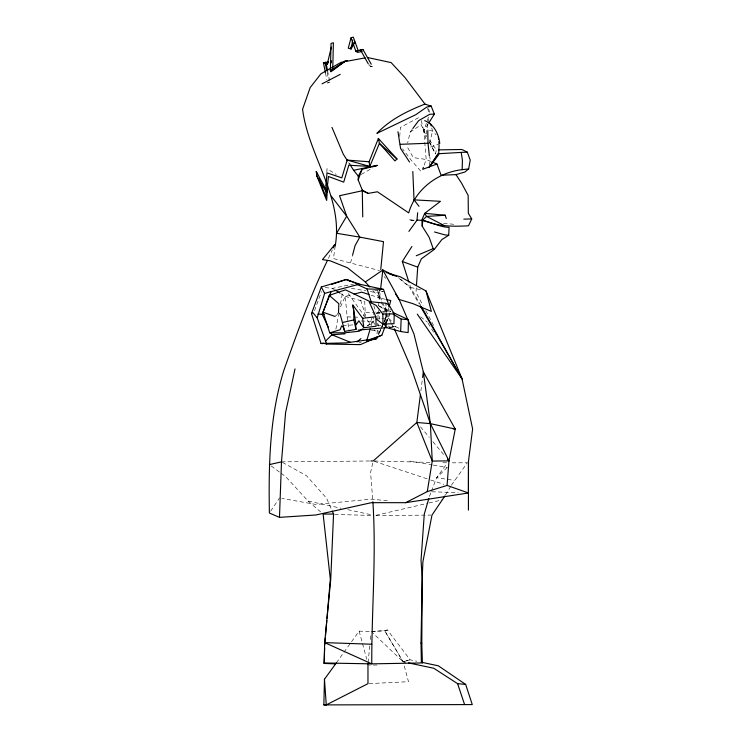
<?xml version="1.0" encoding="UTF-8"?>
<svg xmlns="http://www.w3.org/2000/svg" width="742" height="742" viewBox="0 0 742 742"><rect width="100%" height="100%" fill="white"/><g stroke="black" fill="none" stroke-linecap="round" stroke-linejoin="round"><path stroke-width="0.56" stroke-dasharray="3.71 2.78" d="M386.072 322.826L386.369 313.588M386.406 312.428L385.905 303.228L384.959 322.566M326.842 172.144L326.981 168.759L336.247 174.444M377.251 330.134L377.066 333.612L374.385 329.884M377.502 325.506L377.632 323.187M377.882 318.559L378.318 310.462M378.568 305.825L379.774 289.797M416.308 287.775L416.002 292.348L423.042 305.574M399.725 136.463L400.392 127.42L418.367 117.774L420.751 118.423M368.088 662.513L369.841 645.28M370.425 639.539L371.009 633.798M385.163 299.276L379.561 298.024L380.479 290.178M378.494 326.202L378.754 324.031M379.394 318.596L379.654 316.417M420.872 390.96L422.458 378.587M335.198 245.982L333.446 258.55L379.487 270.533M427.791 123.997L426.019 135.127L421.131 124.721L410.205 132.057L407.655 142.891M427.967 122.884L428.848 117.319M335.894 329.17L338.593 314.367M340.457 304.109L342.535 292.719M429.284 165.54L430.267 160.272L429.776 156.877M372.716 463.045L370.592 472.431L372.79 500.562M429.497 142.047L435.461 153.919L436.389 149.903L429.256 139.746M429.562 143.354L432.567 131.056L431.723 127.995M350.558 262.863L352.246 256.417M388.799 307.847L386.823 315.165L391.099 322.909M363.691 315.99L364.656 312.734L360.102 298.469M371.288 325.33L373.569 317.669M428.486 117.18L423.84 130.74L426.186 159.474L423.719 166.375M386.378 322.482L390.515 310.815M314.534 310.685L321.518 291.55M386.573 322.687L390.107 313.3M429.451 496.379L431.046 492.243M431.445 491.204L436.611 477.737L446.842 463.778M371.454 330.672L377.984 330.552L378.559 334.651L386.934 315.165M378.559 334.651L380.785 329.513M381.23 328.493L382.566 325.404M383.011 324.384L387.018 315.137L378.318 334.642M337.684 313.207L336.738 315.313L334.494 315.146M340.513 306.91L345.243 296.401L351.829 294.695M328.446 258.318L332.286 249.971M445.515 494.951L450.821 486.214M451.414 485.24L467.33 462.767L449.726 462.841M428.18 123.905L423.84 130.74L426.873 136.788M270.644 511.136L279.484 497.975M384.903 323.707L388.725 318.374L392.462 322.149M336.395 662.801L359.137 631.145L371.241 631.498L384.727 630.746L387.407 629.93L410.14 659.823L416.911 661.261M410.205 132.057L412.153 129.414M447.324 467.377L436.611 477.737L454.364 480.38M374.895 324.402L373.087 321.676L370.852 323.382L376.222 319.041L380.776 318.8M367.531 325.775L369.386 324.56L374.033 312.614L364.656 312.734M329.875 82.362L327.435 82.974L329.875 82.362L327.63 71.056M361.289 174.435L373.133 167.636M367.355 325.571L369.386 324.56L372.846 324.857M430.592 147.074L439.078 144.022M369.97 66.845L372.363 66.233L369.97 66.845L368.876 64.888M387.407 629.93L384.699 630.719L371.241 631.498M405.41 662.3L403.147 661.827L384.727 630.746L403.082 661.762L410.14 659.823L403.082 661.762L372.076 632.295M358.942 342.943L361.141 342.424M376.018 515.3L427.902 503.224M429.024 502.965L442.557 499.811M377.01 312.818L381.277 311.881M382.343 311.64L390.886 309.757M325.154 287.544L332.444 288.397L353.674 284.038M376.018 313.143L381.74 312.401M382.881 312.252L390.886 311.213M342.721 325.803L353.813 324.801M389.058 327.398L395.903 326.805L399.984 328.734M389.244 327.231L395.903 326.805L387.834 326.118M381.907 318.735L388.725 318.374M369.126 683.614L408.49 681.685L404.038 665.138M376.992 665.027L368.997 665.082M281.487 461.867L369.748 460.986M376.036 515.551L430.833 515.106M374.33 460.986L430.369 462.414M442.955 462.73L447.528 462.85M340.671 293.544L345.243 296.401L347.135 316.899L352.84 317.057M353.98 317.094L359.675 317.251M334.633 514.401L372.586 515.495M431.835 491.77L458.129 492.642M361.066 320.961L373.087 321.676M376.287 313.421L380.757 313.69M377.455 325.246L386.684 326.026M414.027 220.662L409.51 219.799L414.045 220.263M443.549 223.259L454.892 224.409M387.38 500.794L371.427 499.143L315.971 504.477L281.765 498.383M348.805 163.945L351.012 164.205M409.51 219.799L414.036 220.56M351.374 288.35L365.88 290.818M370.341 291.578L379.264 293.099M409.695 461.07L432.141 464.9M433.263 465.086L446.73 467.377M374.719 290.27L383.503 291.782L379.116 290.4M421.261 120.556L423.32 129.108L428.459 130.184M429.488 130.406L432.567 131.056L436.175 134.849M403.082 661.762L405.271 662.226M281.19 473.34L285.735 476.716L308.143 501.1L340.949 508.205M347.738 509.68L372.632 515.069M420.519 289.723L410.595 287.442L397.731 276.794M345.243 296.401L364.739 301.706L365.333 316.287M371.093 295.195L379.431 297.913L386.499 314.144M374.274 461.311L429.683 479.657M430.768 480.018L443.809 484.331M431.083 161.543L426.186 159.474L413.229 157.573L406.885 146.137M378.55 305.648L390.904 311.575M379.403 306.437L390.394 312.512M282.489 462.414L306.455 475.668L326.517 498.16L331.795 510.097M332.444 288.397L334.271 289.547M271.201 465.939L280.281 472.673M420.668 316.815L427.457 322.186M398.955 278.306L409.361 286.996L419.091 303.96M308.143 501.1L320.627 511.906M372.818 290.41L379.561 298.024M420.621 171.003L411.3 160.318L402.516 148.808M420.491 426.835L429.256 437.307M432.911 441.675L445.321 456.506M348.258 293.544L371.037 325.228M384.3 276.553L385.534 278.454M348.759 162.711L349.974 164.613M428.06 323.169L431.037 328.047M431.631 329.021L435.211 334.883M420.77 305.509L410.595 287.442L409.565 284.195M369.655 64.804L370.731 66.724M391.628 323.874L393.77 327.741M425.741 310.657L434.404 326.934M429.395 141.824L435.461 153.919M386.601 312.057L377.493 290.567L379.431 297.913M373.82 305.704L375.934 312.317M428.588 108.703L429.776 112.784M423.32 129.108L426.65 141.221M359.137 631.145L366.789 659.332M427.642 108.249L428.755 113.146M327.129 72.595L328.483 79.385M325.432 72.846L326.768 79.598M347.135 316.899L349.055 331.127"/><path stroke-width="1.11" d="M367.967 663.663L367.967 683.67L326.267 704.9L323.855 704.9L324.467 679.227L336.395 662.801M372.883 501.694C376.417 555.693 371.612 609.813 371.761 663.858L421.391 662.958L421.002 642.971L422.217 578.129L421.029 560.358L424.276 514.067L428.802 498.596M327.491 260.405C310.212 295.808 297.143 333.019 283.945 370.063C269.485 416.299 268.567 464.993 269.383 513.019L279.484 517.359L315.971 514.976L371.427 502.668L405.624 502.686L468.415 492.976L468.48 461.199L472.617 428.95L462.025 378.81L426.029 290.985L400.161 276.738L386.035 272.472M468.48 461.199L468.415 510.116M422.411 663.227L421.808 643.768L422.207 577.944L422.894 561.833L431.974 515.096L444.922 495.925M332.722 69.924L333.39 42.758L331.053 43.472L330.348 70.648L330.932 71.807L345.123 61.215L332.722 69.924L330.348 70.648L345.123 61.215M335.644 663.858L324.143 663.441L324.681 642.618L330.747 579.307L333.557 514.067L332.231 511.09M392.963 312.558L408.462 319.672L408.137 332.602L400.643 331.526L385.914 327.454L384.903 323.707M380.739 269.689L383.503 241.651L359.805 237.125L346.69 216.172L339.539 195.73L362.161 190.777L368.199 193.384L377.418 191.779L408.703 212.88C415.539 189.08 437.984 172.385 462.183 169.658L462.414 160.235L461.209 152.398L437.697 153.78M362.894 328.799L359.184 331.22L345.382 332.75L329.754 332.87L323.058 312.234L329.262 295.372L345.475 289.862L370.314 301.706L385.905 303.228L389.086 305.092L394.243 313.875L393.956 323.66L382.993 324.106L376.222 319.041M324.143 663.441L324.644 648.007M385.914 327.454L386.035 323.985M331.238 62.866L331.312 60.631M279.484 517.359L281.487 461.867L285.568 412.71L295.028 368.895M362.745 216.924L362.281 190.073L358.182 179.954L358.321 176.132L362.04 169.324L377.084 165.373L375.109 166.505M326.081 190.193L325.794 196.964L319.032 178.924M326.267 185.685L326.415 182.3M400.643 331.526L401.162 319.079L393.334 314.302M416.466 285.485L417.718 267.157L421.363 258.828L434.255 249.433L441.889 239.555L448.715 235.251L449.086 227.34C437.78 227.247 427.893 219.53 416.976 220.216L408.888 231.402M327.612 185.834L326.675 200.405L316.797 175.873L316.25 171.485L325.794 189.229L326.981 172.867L341.812 177.867L347.182 160.096L369.108 161.775L378.383 138.439L397.016 159.02L394.948 160.912L379.403 143.391L378.383 138.439M405.624 502.686L427.262 491.621L447.064 485.416L448.975 460.875L455.254 429.071L423.32 371.835L413.953 333.946L399.103 299.443L382.844 270.014L365.324 281.951L347.469 267.769L329.967 260.739L322.464 259.598L334.688 244.749L333.251 247.884M324.746 644.705L325.339 637.814M325.534 635.514L326.805 620.572M326.999 618.281L330.329 579.214L323.122 514.067L333.557 514.067M416.976 220.216L417.663 212.759M434.255 249.433L433.189 248.644L429.201 237.384L422.226 226.199L422.819 220.022L426.539 216.441L445.219 215.245L446.257 218.5M380.609 289.055L382.844 270.014L393 275.059M420.445 394.336L416.837 422.476L432.252 461.07L427.262 491.621M422.606 377.455L423.32 371.835L430.36 423.636L432.252 461.07L448.975 460.875L430.36 423.636L411.652 369.182L394.308 328.715M335.198 245.982C343.769 197.409 308.44 155.996 302.578 109.269L310.193 87.519L320.934 73.81L341.06 62.337L365.138 57.876M382.501 272.212L382.844 270.014M432.057 161.951L436.955 164.019L441.091 175.242L455.968 174.62L464.9 172.023L468.656 168.916L470.224 160.068L467.293 152.147L461.914 149.494L438.605 149.865M352.756 39.966L351.087 49.028L348.267 48.211L351.031 37.814L353.294 37.1L358.191 50.595L362.977 49.538L371.26 64.266M331.331 47.136L327.213 64.313L323.419 62.727L325.432 72.846M352.524 255.341L355.066 245.658L359.805 237.125L336.571 233.285L346.69 216.172L331.284 196.176M389.077 306.808L390.765 300.538L386.285 299.536M384.606 327.908L381.861 335.208L366.715 340.643L370.304 328.604M381.861 335.208L360.436 344.622L326.628 344.038L317.214 317.873L324.634 293.35L321.314 286.996L311.51 313.606L321.017 343.481L323.058 343.648M423.367 167.358L422.662 169.334L436.955 164.019M358.182 179.954L362.04 169.324M331.155 291.634L322.158 314.237L328.493 327.584M377.4 336.701L376.491 338.751L366.622 341.116M455.968 174.62L461.524 183.07L468.165 195.434L468.323 213.251L471.736 218.909L468.508 225.791C453.214 226.69 436.955 226.56 422.819 220.022M382.993 324.106L382.826 314.014L376.064 305.342L369.247 301.938L375.869 316.76L376.101 326.23L363.793 327.723L358.878 320.832L355.659 325.33L356.03 329.392L344.659 331.396L343.463 327.51L341.617 325.905L340.142 329.745L329.754 332.87M377.53 336.701L376.491 338.751L370.082 339.539M328.493 62.152L327.213 64.313L326.192 62.866L323.419 62.727L328.493 62.152L326.192 62.866M428.793 122.931L434.367 114.147L431.232 106.245L424.962 104.056L404.965 77.53L391.145 62.606L367.327 57.468M408.87 282.034L402.312 261.481L411.912 246.502M430.147 165.772L437.678 154.484L428.895 167.655M412.802 128.542L418.655 120.631L429.85 114.249L434.367 114.147M430.286 165.809L438.661 154.744L439.097 145.144M351.244 46.69L354.917 41.942L351.087 49.028L350.632 47.479M325.469 341.227L331.906 334.772L345.067 333.807M356.948 341.979L360.937 338.612M311.51 313.606L312.79 312.558L317.214 317.873M366.715 340.643L367.949 339.799L346.115 342.897L321.017 343.481M322.028 83.846L340.207 74.367M424.962 104.056C407.339 111.04 390.162 119.388 376.89 133.365L415.863 114.658L426.835 107.034L431.232 106.245L429.284 106.421M416.262 255.758L433.189 248.644M331.498 284.446L346.254 279.474L359.406 284.177L383.503 289.389L389.411 306.845M358.191 50.595L355.891 51.319L351.031 37.814M362.142 51.411L357.607 52.404L355.891 51.319L362.977 49.538M321.314 286.996L346.254 279.474L359.833 284.798M324.634 293.35L359.406 284.177M354.027 294.129L361.716 292.144L369.006 294.518M329.262 295.372L338.834 303.701L338.491 312.836L340.133 314.163L342.424 322.51L353.841 319.923L353.786 311.065L352.858 305.073L362.643 318.262L363.793 327.723M269.383 464.594L281.487 461.867M350.586 165.559L353.628 170.298L377.084 165.373M344.974 61.085L347.562 60.603M429.08 106.523L431.232 106.245M462.183 169.658L468.656 168.916M362.643 318.262L375.869 316.76M358.228 330.107L386.777 327.602M400.226 144.319L428.013 143.252L429.368 155.987M461.209 152.398L467.293 152.147M463.806 219.168L471.736 218.909M382.826 314.014L394.243 313.875M370.898 460.977L373.189 460.958L416.837 422.476L430.36 423.636L455.254 429.071L453 428.681M421.419 662.226L438.337 665.815L465.651 684.412L472.274 704.585L323.855 704.9M324.189 662.986L371.761 663.858L324.681 642.618L371.761 644.232M357.69 284.687L367.049 288.953L383.503 289.389M317.762 314.052L324.402 314.404M412.821 171.523L414.027 199.858L440.47 201.323L424.73 213.334L421.855 219.957L422.226 226.199M401.162 319.079L408.462 319.672M408.564 662.921L433.755 668.254L457.601 683.67L465.651 684.412M445.219 215.245L424.73 213.334L426.539 216.441L444.588 225.689M448.715 235.251L444.848 234.88L434.515 231.968M322.779 343.073L326.628 344.038M347.182 160.096L369.804 166.421L379.403 143.391L397.016 159.02M355.91 283.583L359.147 284.631M389.16 273.807L396.655 276.414M323.058 312.234L335.143 316.491M447.064 485.416L468.415 492.976M402.312 261.481L417.718 267.157M350.437 342.322L331.906 334.772L330.932 332.722M346.254 279.474L350.419 281.366M424.693 120.621C433.977 124.304 438.735 133.959 439.765 143.438M362.281 190.073L368.199 193.384M335.189 290.113L339.753 292.969M421.002 642.971L421.808 643.768M365.324 281.951L369.822 287.024M447.519 459.131L448.975 460.875M353.628 170.298L358.321 176.132M414.027 199.858L419.007 206.304M417.273 314.126L462.025 378.81L421.335 306.511M409.538 162.053L400.578 148.446L397.962 131.696M395.403 293.721L399.103 299.443L412.969 303.663L431.362 311.408L426.029 290.985M347.534 160.819L343.268 154.178L331.971 127.383M316.797 175.873L326.675 192.67L328.465 176.485L343.704 182.142L348.805 165.225L369.804 166.421L369.108 161.775M420.232 305.954L462.025 378.81M360.64 50.261L368.32 63.914M316.25 171.485L317.446 174.676M457.601 683.67L464.585 704.538M367.049 288.953L371.473 302.708M430.601 123.923L431.167 125.955M342.424 322.51L344.659 331.396M353.841 319.923L356.03 329.392M325.831 62.003L327.63 71.056M325.33 63.543L326.684 70.332M352.858 305.073L356.03 324.597M438.346 137.131L438.587 139.431M438.828 141.722L439.078 144.022M421.92 593.943L422.096 595.668M324.467 679.227L326.267 704.9M427.791 130.815L428.013 143.252"/></g></svg>
